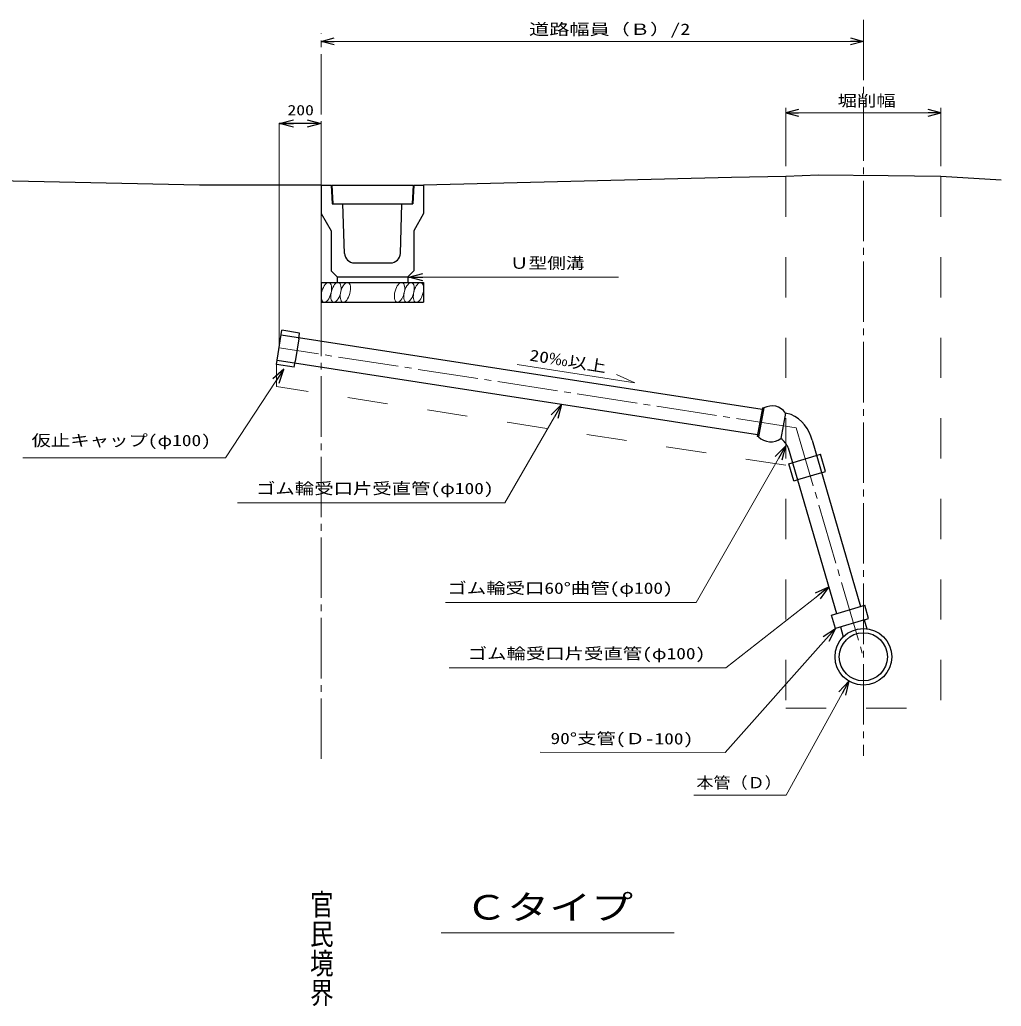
# Model space of a CAD drawing. Units: millimetres on the paper. Extents: x 20 to 821, y 20 to 574.
# Drawn here: x 138.9 to 285.1, y 194.2 to 341.2 of the extents above; entities that cross this region are included whole.
import ezdxf
from ezdxf.enums import TextEntityAlignment as Align

# ---------------------------------------------------------------- set-up
doc = ezdxf.new("R2010")
doc.units = ezdxf.units.MM
doc.linetypes.add('DASHED_SPACED', pattern=[12, 6, -6])
doc.linetypes.add('USER1', pattern=[12, 9, -1, 1, -1])
for name, color, linetype, lineweight in [('0_2', 7, 'Continuous', 25), ('2hidden', 7, 'DASHED_SPACED', 25), ('太線', 7, 'Continuous', 25), ('寸法', 7, 'Continuous', 15), ('細線', 7, 'Continuous', 15), ('１点鎖線', 7, 'USER1', 15)]:
    doc.layers.add(name, color=color, linetype=linetype, lineweight=lineweight)
doc.layers.add('MOJI', color=7, linetype='Continuous')
doc.layers.add('文字', color=7, linetype='Continuous')
doc.styles.add('@ＭＳ ゴシック', font='')
doc.styles.add('ＭＳ ゴシック', font='')
doc.styles.get('@ＭＳ ゴシック').set_extended_font_data('@MS Gothic')
doc.styles.get('ＭＳ ゴシック').set_extended_font_data('MS Gothic')

msp = doc.modelspace()

# ---------------------------------------------------------------- linework, layer by layer
at = {"layer": '0_2'}
for p, q in [((183.831, 337.929), (185.756, 338.445)), ((262.655, 338.445), (264.58, 337.929)), ((185.756, 337.413), (183.831, 337.929)), ((183.831, 337.929), (185.756, 337.929)), ((264.58, 337.929), (262.655, 337.413)), ((264.58, 337.929), (262.655, 337.929)), ((254.942, 327.803), (253.017, 327.287)), ((276.143, 327.287), (274.218, 327.803)), ((177.576, 325.695), (179.676, 326.258)), ((181.731, 326.258), (183.831, 325.695)), ((253.017, 327.287), (254.942, 326.772)), ((253.017, 327.287), (254.942, 327.287)), ((274.218, 326.772), (276.143, 327.287)), ((276.143, 327.287), (274.218, 327.287)), ((183.831, 325.695), (177.564, 325.695)), ((179.676, 325.133), (177.576, 325.695)), ((177.576, 325.695), (179.676, 325.695)), ((183.831, 325.695), (181.731, 325.133)), ((183.831, 325.695), (181.731, 325.695)), ((196.881, 302.807), (198.981, 303.369)), ((198.981, 302.244), (196.881, 302.807)), ((196.881, 302.807), (198.981, 302.807)), ((178.241, 289.095), (176.616, 287.65)), ((178.241, 289.095), (177.086, 287.341)), ((177.556, 287.031), (178.241, 289.095)), ((218.101, 282.299), (219.639, 283.835)), ((219.639, 283.835), (218.588, 282.017)), ((219.639, 283.835), (219.075, 281.736)), ((251.455, 276.094), (252.985, 277.638)), ((252.985, 277.638), (251.944, 275.815)), ((252.985, 277.638), (252.432, 275.536)), ((257.431, 255.805), (259.431, 256.659)), ((259.431, 256.659), (257.779, 255.362)), ((259.431, 256.659), (258.126, 254.92)), ((258.617, 249.3), (260.431, 250.497)), ((260.431, 250.497), (259.038, 248.927)), ((260.431, 250.497), (259.459, 248.553)), ((260.914, 241.064), (262.418, 242.635)), ((262.418, 242.635), (261.408, 240.794)), ((262.418, 242.635), (261.901, 240.523))]:
    msp.add_line(p, q, dxfattribs=at)
at = {"layer": '2hidden'}
msp.add_line((258.336, 273.683), (254.787, 272.624), dxfattribs=at)
at = {"layer": '太線'}
for p, q in [((244.939, 317.645), (199.085, 316.524)), ((253.017, 317.794), (244.939, 317.645)), ((257.922, 318.022), (253.017, 317.794)), ((268.259, 317.897), (257.922, 318.022)), ((276.143, 317.794), (268.259, 317.897)), ((285.122, 317.256), (276.143, 317.794)), ((165.681, 316.524), (131.52, 317.264)), ((167.572, 316.524), (165.681, 316.524)), ((183.831, 316.524), (167.572, 316.524)), ((183.831, 316.524), (183.831, 312.271)), ((183.831, 316.524), (185.298, 316.524)), ((185.298, 316.524), (185.445, 313.738)), ((185.415, 316.524), (197.501, 316.524)), ((185.415, 316.524), (185.562, 313.738)), ((197.501, 316.524), (197.354, 313.738)), ((197.618, 316.524), (197.471, 313.738)), ((197.618, 316.524), (199.085, 316.524)), ((199.085, 316.524), (199.085, 312.271)), ((185.445, 313.738), (187.058, 313.738)), ((185.562, 313.738), (197.354, 313.738)), ((187.304, 306.355), (187.058, 313.738)), ((195.612, 306.355), (195.858, 313.738)), ((195.858, 313.738), (197.471, 313.738)), ((183.831, 312.271), (185.298, 309.731)), ((199.085, 312.271), (197.618, 309.731)), ((185.298, 309.731), (185.298, 303.764)), ((197.618, 309.731), (197.618, 303.764)), ((188.77, 304.938), (194.146, 304.938)), ((185.298, 303.764), (186.178, 302.884)), ((186.178, 302.884), (196.738, 302.884)), ((186.178, 302.884), (186.178, 302.004)), ((197.618, 303.764), (196.738, 302.884)), ((196.738, 302.884), (196.738, 302.004)), ((183.831, 302.004), (199.085, 302.004)), ((183.831, 302.004), (183.831, 299.071)), ((199.085, 302.004), (199.085, 299.071)), ((183.831, 299.071), (199.085, 299.071)), ((177.183, 289.806), (177.969, 294.893)), ((249.507, 283.111), (177.858, 294.174)), ((180.605, 294.486), (177.969, 294.893)), ((180.472, 293.625), (180.605, 294.486)), ((180.472, 293.625), (179.953, 290.259)), ((179.82, 289.398), (177.183, 289.806)), ((248.81, 279.331), (177.271, 290.377)), ((179.82, 289.398), (179.953, 290.259)), ((249.554, 283.364), (248.764, 279.078)), ((249.756, 283.333), (248.966, 279.047)), ((249.554, 283.364), (249.749, 283.334)), ((253.004, 282.572), (252.307, 278.79)), ((253.812, 282.364), (253.004, 282.572)), ((248.966, 279.047), (248.764, 279.078)), ((256.959, 278.51), (264.149, 253.749)), ((253.404, 277.377), (260.586, 252.686)), ((253.457, 275.011), (258.199, 276.426)), ((258.962, 273.87), (258.199, 276.426)), ((254.22, 272.454), (253.457, 275.011)), ((258.336, 273.683), (258.962, 273.87)), ((254.22, 272.454), (254.787, 272.624)), ((259.844, 252.464), (264.777, 253.937)), ((265.364, 251.97), (264.777, 253.937)), ((260.431, 250.497), (259.844, 252.464)), ((264.738, 251.783), (260.431, 250.497)), ((264.722, 251.778), (265.109, 250.443)), ((264.738, 251.783), (265.364, 251.97)), ((261.16, 250.715), (261.59, 249.235))]:
    msp.add_line(p, q, dxfattribs=at)
for radius in [4.219, 3.584]:
    msp.add_circle((264.58, 246.258), radius, dxfattribs=at)
for centre, radius, start, end in [((188.77, 306.404), 1.467, 181.90915, 270), ((194.146, 306.404), 1.467, 270, 358.09085), ((250.949, 281.127), 2.512, 35.11806, 118.53398), ((251.488, 277.255), 5.613, 12.92443, 65.53508), ((250.781, 280.799), 2.522, 224.00128, 307.21868), ((250.137, 275.981), 3.553, 23.15303, 52.35424)]:
    msp.add_arc(centre, radius, start, end, dxfattribs=at)
at = {"layer": '寸法'}
for p, q in [((185.756, 337.929), (264.58, 337.929)), ((253.017, 319.334), (253.017, 328.057)), ((276.143, 319.334), (276.143, 328.057)), ((274.218, 327.287), (254.942, 327.287)), ((273.8, 327.287), (255.36, 327.287)), ((177.576, 292.416), (177.576, 325.729)), ((179.676, 325.695), (181.731, 325.695)), ((183.831, 291.374), (183.831, 325.729)), ((198.981, 302.807), (228.126, 302.807)), ((177.086, 287.341), (169.554, 275.903)), ((218.588, 282.017), (211.182, 269.208)), ((169.554, 275.903), (139.38, 275.903)), ((251.944, 275.815), (239.697, 254.362)), ((211.182, 269.208), (171.364, 269.208)), ((239.697, 254.362), (202.327, 254.362)), ((257.779, 255.362), (244.083, 244.617)), ((259.038, 248.927), (244.015, 231.992)), ((244.083, 244.617), (202.898, 244.617)), ((261.408, 240.794), (253.102, 225.652)), ((244.015, 231.992), (216.421, 232.032)), ((253.102, 225.652), (239.312, 225.652)), ((201.685, 205.151), (224.316, 205.151)), ((201.685, 205.151), (236.389, 205.151))]:
    msp.add_line(p, q, dxfattribs=at)
at = {"layer": '細線', "linetype": 'DASHED_SPACED'}
for p, q in [((253.017, 317.794), (253.017, 238.588)), ((276.143, 317.794), (276.143, 238.588)), ((177.183, 289.806), (177.183, 286.503)), ((253.017, 274.795), (177.183, 286.503)), ((253.017, 238.588), (276.143, 238.588))]:
    msp.add_line(p, q, dxfattribs=at)
at = {"layer": '細線'}
for q in [(213.001, 289.779), (227.83, 288.308)]:
    msp.add_line((230.548, 287.073), q, dxfattribs=at)
for centre, major_axis in [((184.604, 300.545), (0.392, 1.463)), ((186.015, 300.545), (0.392, 1.463)), ((187.426, 300.545), (0.392, 1.463)), ((195.49, 300.531), (-0.392, -1.463)), ((196.901, 300.531), (-0.392, -1.463)), ((198.312, 300.531), (-0.392, -1.463))]:
    msp.add_ellipse(centre, major_axis=major_axis, ratio=0.454729, dxfattribs=at)
at = {"layer": '１点鎖線'}
for p, q in [((264.58, 341.158), (264.58, 231.512)), ((183.831, 231.048), (183.831, 339.096)), ((254.584, 280.384), (177.564, 292.275)), ((254.584, 280.384), (264.58, 246.258))]:
    msp.add_line(p, q, dxfattribs=at)

# ---------------------------------------------------------------- texts
at = {"layer": '0_2', "style": 'ＭＳ ゴシック', "width": 1.25}
msp.add_text('200', height=1.54, dxfattribs=at).set_placement((178.802, 326.461), align=Align.BOTTOM_LEFT)
at = {"layer": 'MOJI', "style": '@ＭＳ ゴシック', "width": 1.25}
msp.add_text('官民境界', height=2.576, rotation=270, dxfattribs=at).set_placement((181.808, 211.623), align=Align.BOTTOM_LEFT)
at = {"layer": '文字', "style": 'ＭＳ ゴシック'}
for s, height, width, p in [('道路幅員（Ｂ）/2', 1.694, 1.3, (214.782, 338.384)), ('堀削幅', 1.694, 1.25, (260.74, 327.742)), ('Ｕ型側溝', 1.694, 1.2, (211.94, 303.553)), ('仮止キャップ(φ100)', 1.694, 1.25, (140.667, 277.131)), ('ゴム輪受口片受直管(φ100)', 1.694, 1.25, (174.11, 269.981)), ('ゴム輪受口60°曲管(φ100)', 1.694, 1.25, (202.625, 255.135)), ('ゴム輪受口片受直管(φ100)', 1.694, 1.25, (205.644, 245.39)), ('本管（Ｄ）', 1.694, 1.1, (239.709, 226.154)), ('Ｃタイプ', 3.666, 1.25, (205.278, 206.012))]:
    msp.add_text(s, height=height, dxfattribs=dict(at, width=width)).set_placement(p, align=Align.BOTTOM_LEFT)
at = {"layer": '文字', "style": 'ＭＳ ゴシック', "width": 1.25}
for s, rotation, p in [('20‰以上', 351, (214.681, 289.893)), ('90°支管(Ｄ-100)', 359.834, (217.974, 232.752))]:
    msp.add_text(s, height=1.694, rotation=rotation, dxfattribs=at).set_placement(p, align=Align.BOTTOM_LEFT)

doc.saveas('drawing.dxf')
